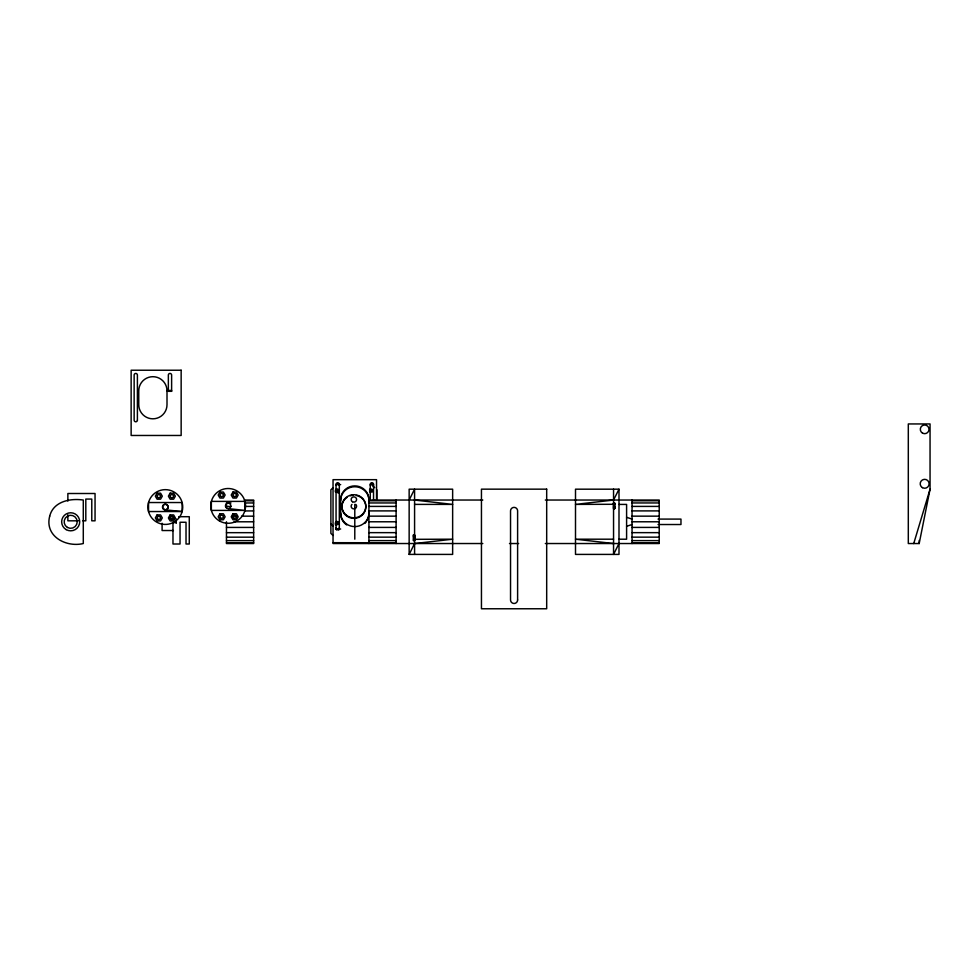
<?xml version="1.0" encoding="UTF-8"?>
<svg xmlns="http://www.w3.org/2000/svg" width="979" height="979" viewBox="0 0 979 979"><rect width="100%" height="100%" fill="white"/><g stroke="black" fill="none" stroke-linecap="round" stroke-linejoin="round"><path stroke-width="1.47" d="M182.143 511.54L182.143 502.533L148.539 502.533L148.539 511.54L182.143 511.54A17.402 17.402 0 0 0 160.837 490.234A17.402 17.402 0 0 0 153.03 519.335A17.402 17.402 0 0 0 182.143 511.54L165.341 509.863M244.97 510.402L244.97 501.395L211.354 501.395L211.354 510.402L244.97 510.402L228.168 508.615M919.183 543.541L930.05 489.182L930.05 423.944L908.304 423.944L908.304 543.541L919.183 543.541L919.183 540.481M913.737 543.541L930.05 489.182M409.149 500.049L414.582 489.182L414.582 554.408M409.149 554.408L409.149 489.182L452.641 489.182L452.641 554.408L409.149 554.408L414.582 543.541L452.641 539.196L413.493 539.319L414.582 539.38M618.997 489.182L618.997 554.408L575.505 554.408L575.505 489.182L618.997 489.182L613.552 500.049L575.505 504.393L614.641 504.283M618.997 543.541L613.552 554.408L613.552 489.182M333.031 487.713L330.878 489.794L330.878 533.396L333.031 535.476M626.597 526.31L632.042 524.524M168.351 390.45L171.619 390.45M336.262 484.605L340.655 484.605M244.407 500.049L253.647 500.049L253.647 543.541L226.467 543.541L226.467 521.795M368.924 500.036L482.806 500.036M545.327 500.036L659.222 500.036L659.222 543.529L545.327 543.529M244.579 500.795L253.647 500.795M368.924 500.771L396.103 500.771M632.042 500.771L659.222 500.771M230.995 502.961L226.467 502.961L226.467 507.55M244.579 502.961L253.647 502.961M368.924 502.949L396.103 502.949M613.552 502.949L614.641 502.888M632.042 502.949L659.222 502.949M613.552 503.206L614.641 503.169M613.552 503.402L614.641 503.426M613.552 503.647L614.641 503.573L613.552 503.659M613.552 503.94L614.641 503.904M613.552 504.063L614.641 504.087M414.582 504.393L452.641 504.393L414.582 500.049M618.997 504.418L626.597 504.418L626.597 539.209L618.997 539.209M613.552 504.528L614.641 504.503M613.552 504.736L614.641 504.736M613.552 505.054L614.641 504.919M613.552 505.176L614.641 505.213M613.552 505.47L614.641 505.36M613.552 505.494L614.641 505.984M613.552 506.278L614.641 506.302M226.467 506.424L230.995 506.424M244.579 506.424L253.647 506.424M368.924 506.4L396.103 506.4M613.552 506.498L614.641 506.449M632.042 506.4L659.222 506.4M613.552 506.694L614.641 506.645M613.552 506.767L614.641 506.73M613.552 506.951L614.641 506.987M613.552 507.195L614.641 507.146M613.552 507.452L614.641 507.489M613.552 507.611L614.641 507.709M613.552 507.746L614.641 507.807M614.641 507.954L613.552 508.125L614.641 508.15M613.552 508.456L614.641 508.48M613.552 508.603L614.641 508.554M613.552 508.75L614.641 508.75M244.579 510.928L253.647 510.928M368.924 510.903L396.103 510.903M632.042 510.903L659.222 510.903M232.5 516.166L237.028 516.166M241.568 516.166L253.647 516.166M368.924 516.153L396.103 516.153M632.042 516.153L659.222 516.153M169.648 516.704L174.176 516.704M178.704 516.704L189.277 516.704L189.277 544.006L186.022 544.006L186.022 522.26L180.038 522.26L180.038 544.006L172.977 544.006L172.977 522.566L176.244 522.566M169.428 518.87L173.516 518.87M658.035 519.09L680.968 519.09L680.968 524.524L658.035 524.524M78.332 520.816L67.869 520.816L67.869 514.746M82.811 520.816L85.809 520.816L85.809 499.07L91.781 499.07L91.781 520.816L95.049 520.816L95.049 493.502L67.869 493.502L67.869 501.089M234.018 521.795L253.647 521.795M368.924 521.783L396.103 521.783M632.042 521.783L659.222 521.783M226.467 527.424L253.647 527.424M368.924 527.412L396.103 527.412M632.042 527.412L659.222 527.412M336.262 529.027L340.655 529.027M173.418 530.532L162.098 530.532L162.098 523.239M226.467 532.674L253.647 532.674M368.924 532.649L396.103 532.649M632.042 532.649L659.222 532.649M413.493 534.852L414.582 534.84M413.493 534.999L414.582 535.048L413.493 535.109M413.493 535.366L414.582 535.415M413.493 535.537L414.582 535.611M413.493 535.758L414.582 535.819M413.493 535.88L414.582 536.027M413.493 536.235L414.582 536.137M413.493 536.296L414.582 536.357M413.493 536.504L414.582 536.676M413.493 536.737L414.582 536.761M413.493 536.896L414.582 537.092M226.467 537.177L253.647 537.177M368.924 537.153L396.103 537.153M413.493 537.202L414.582 537.202M632.042 537.153L659.222 537.153M413.493 537.312L414.582 537.422M414.582 537.655L413.493 537.679L414.582 537.85M413.493 538.083L414.582 537.936M414.582 538.156L413.493 538.23L414.582 538.462M413.493 538.536L414.582 538.646M413.493 538.842L414.582 538.829L413.493 539.099M613.552 539.196L575.505 539.196L613.552 543.541M413.493 539.649L414.582 539.71M413.493 539.882L414.582 539.943L413.493 540.016M413.493 540.249L414.582 540.163M413.493 540.384L414.582 540.42M226.467 540.628L253.647 540.628M368.924 540.616L396.103 540.616M413.493 540.702L414.582 540.702M632.042 540.616L659.222 540.616M226.467 542.794L253.647 542.794M333.044 542.684L396.103 542.782M632.042 542.782L659.222 542.782M482.806 543.529L333.044 543.529L333.044 479.673L376.536 479.673L376.536 500.036M509.496 543.529L518.65 543.529M626.597 517.304L632.042 519.09M371.482 484.605L374.712 487.713M330.878 523.826L333.031 525.907M632.042 500.036L632.042 543.529M396.103 500.036L396.103 543.529M376.866 489.794L376.866 500.159M373.537 500.036L373.537 484.336A1.628 1.579 0 0 0 371.898 482.757A1.628 1.579 0 0 0 370.27 484.336L370.27 500.036M368.924 543.529L368.924 499.547A14.122 13.645 0 0 0 354.79 485.902A14.122 13.645 0 0 0 340.668 499.547L340.668 513.804A14.122 13.645 0 0 0 346.701 524.977M354.79 504.381L354.79 539.172M176.244 518.87L176.244 523.239M167.005 390.45L167.005 404.694A14.122 14.122 0 0 1 152.883 418.816A14.122 14.122 0 0 1 138.761 404.694L138.761 390.817A14.122 14.122 0 0 1 152.883 376.695A14.122 14.122 0 0 1 167.005 390.817M369.56 489.427A1.628 1.579 0 0 1 371.873 489.427A1.628 1.579 0 0 1 371.873 491.654A1.628 1.579 0 0 1 369.56 491.654M338.33 492.755A1.628 1.579 0 0 1 338.024 493.049M335.405 492.021A1.628 1.579 0 0 1 337.021 490.234A1.628 1.579 0 0 1 338.648 492.009M369.56 490.699A1.628 1.579 0 0 1 372.35 491.813M335.589 525.099A1.628 1.579 0 0 1 336.654 522.823A1.628 1.579 0 0 1 338.661 524.389M363.907 500.526A11.956 11.552 0 0 1 360.382 516.508A11.956 11.552 0 0 1 343.837 513.094A11.956 11.552 0 0 1 347.361 497.124M350.176 495.827A11.956 11.552 0 0 1 353.248 495.276M356.368 495.509A11.956 11.552 0 0 1 361.08 497.589M361.875 498.225A11.956 11.552 0 0 1 363.295 499.706M355.793 504.393A2.717 2.631 0 0 1 355.793 508.101A2.717 2.631 0 0 1 351.95 508.101A2.717 2.631 0 0 1 351.95 504.393M368.924 512.959A14.122 13.645 0 0 1 354.79 526.592A14.122 13.645 0 0 1 340.668 512.959M370.27 485.18A1.628 1.579 0 0 1 371.898 483.602A1.628 1.579 0 0 1 373.537 485.18M340.668 500.391A14.122 13.645 0 0 1 354.79 486.747A14.122 13.645 0 0 1 368.924 500.391M368.924 513.804A14.122 13.645 0 0 1 367.027 520.62M366.366 521.623A14.122 13.645 0 0 1 364.788 523.447M338.501 530.092A1.628 1.579 0 0 0 339.321 528.721L339.321 484.336A1.628 1.579 0 0 0 337.694 482.757A1.628 1.579 0 0 0 336.054 484.336L336.054 528.721A1.628 1.579 0 0 0 336.115 529.137M336.874 530.092A1.628 1.579 0 0 1 336.274 529.517M336.054 485.18A1.628 1.579 0 0 1 337.694 483.602A1.628 1.579 0 0 1 339.321 485.18M339.321 527.877A1.628 1.579 0 0 1 337.694 529.455A1.628 1.579 0 0 1 336.054 527.877M49.696 516.166C44.422 536.211 65.985 547.689 83.288 543.541L83.288 500.049C70.255 498.054 53.343 501.432 49.696 516.166M157.081 493.159L155.343 496.169L157.081 499.192L160.556 499.192L162.306 496.169L160.556 493.159L157.081 493.159M157.081 514.905L155.343 517.915L157.081 520.938L160.556 520.938L162.306 517.915L160.556 514.905L157.081 514.905M170.126 493.159L168.388 496.169L170.126 499.192L173.613 499.192L175.351 496.169L173.613 493.159L170.126 493.159M170.126 514.905L168.388 517.915L170.126 520.938L173.613 520.938L175.351 517.915L173.613 514.905L170.126 514.905M219.908 492.021L218.17 495.031L219.908 498.054L223.383 498.054L225.133 495.031L223.383 492.021L219.908 492.021M219.908 513.767L218.17 516.777L219.908 519.788L223.383 519.788L225.133 516.777L223.383 513.767L219.908 513.767M232.953 492.021L231.215 495.031L232.953 498.054L236.441 498.054L238.178 495.031L236.441 492.021L232.953 492.021M232.953 513.767L231.215 516.777L232.953 519.788L236.441 519.788L238.178 516.777L236.441 513.767L232.953 513.767M181.152 370.233L131.137 370.233L131.137 435.471L181.152 435.471L181.152 370.233M171.619 391.319L168.351 391.319L168.351 375.067A1.628 1.628 0 0 1 169.991 373.44A1.628 1.628 0 0 1 171.619 375.067L171.619 391.319M546.686 489.157L481.448 489.157L481.448 608.767L546.686 608.767L546.686 489.157M517.61 599.943L517.61 510.903A3.537 3.537 0 0 0 514.073 507.379A3.537 3.537 0 0 0 510.536 510.903L510.536 599.943A3.537 3.537 0 0 0 514.073 603.48A3.537 3.537 0 0 0 517.61 599.943M137.403 420.15L137.403 375.067A1.628 1.628 0 0 0 135.775 373.44A1.628 1.628 0 0 0 134.147 375.067L134.147 420.15A1.628 1.628 0 0 0 135.775 421.778A1.628 1.628 0 0 0 137.403 420.15M158.011 497.589A1.628 1.628 0 0 0 160.458 496.169A1.628 1.628 0 0 0 158.011 494.762A1.628 1.628 0 0 0 158.011 497.589M158.011 519.335A1.628 1.628 0 0 0 160.458 517.915A1.628 1.628 0 0 0 158.011 516.508A1.628 1.628 0 0 0 158.011 519.335M171.056 519.335A1.628 1.628 0 0 0 173.503 517.915A1.628 1.628 0 0 0 171.056 516.508A1.628 1.628 0 0 0 171.056 519.335M171.056 497.589A1.628 1.628 0 0 0 173.503 496.169A1.628 1.628 0 0 0 171.056 494.762A1.628 1.628 0 0 0 171.056 497.589M163.921 509.484A2.827 2.827 0 0 0 168.168 507.036A2.827 2.827 0 0 0 163.921 504.589A2.827 2.827 0 0 0 163.921 509.484M163.982 509.386A2.717 2.717 0 0 0 168.058 507.036A2.717 2.717 0 0 0 163.982 504.674A2.717 2.717 0 0 0 163.982 509.386M922.426 487.652A4.454 4.454 0 0 0 929.12 483.785A4.454 4.454 0 0 0 922.426 479.93A4.454 4.454 0 0 0 922.426 487.652M922.487 433.097A4.344 4.344 0 0 0 929.01 429.328A4.344 4.344 0 0 0 922.487 425.559A4.344 4.344 0 0 0 922.487 433.097M336.042 491.801A1.628 1.579 0 0 0 338.648 490.736A1.628 1.579 0 0 0 336.397 489.084A1.628 1.579 0 0 0 336.042 491.801M336.164 524.426A1.628 1.579 0 0 0 338.661 523.129A1.628 1.579 0 0 0 336.25 521.697A1.628 1.579 0 0 0 336.164 524.426M345.868 514.832A11.956 11.552 0 0 0 365.571 508.652A11.956 11.552 0 0 0 350.176 495.264A11.956 11.552 0 0 0 345.868 514.832M352.513 501.774A2.717 2.631 0 0 0 356.589 499.498A2.717 2.631 0 0 0 352.513 497.222A2.717 2.631 0 0 0 352.513 501.774M66.18 529.615A9.019 9.019 0 0 0 79.715 521.795A9.019 9.019 0 0 0 66.18 513.975A9.019 9.019 0 0 0 66.18 529.615M67.429 527.448A6.523 6.523 0 0 0 77.219 521.795A6.523 6.523 0 0 0 67.429 516.141A6.523 6.523 0 0 0 67.429 527.448M219.467 520.963A17.402 17.402 0 0 0 245.558 505.898A17.402 17.402 0 0 0 219.467 490.834A17.402 17.402 0 0 0 219.467 520.963M220.838 496.451A1.628 1.628 0 0 0 223.273 495.031A1.628 1.628 0 0 0 220.838 493.624A1.628 1.628 0 0 0 220.838 496.451M220.838 518.197A1.628 1.628 0 0 0 223.273 516.777A1.628 1.628 0 0 0 220.838 515.37A1.628 1.628 0 0 0 220.838 518.197M233.883 518.197A1.628 1.628 0 0 0 236.331 516.777A1.628 1.628 0 0 0 233.883 515.37A1.628 1.628 0 0 0 233.883 518.197M233.883 496.451A1.628 1.628 0 0 0 236.331 495.031A1.628 1.628 0 0 0 233.883 493.624A1.628 1.628 0 0 0 233.883 496.451M226.81 508.248A2.717 2.717 0 0 0 230.885 505.898A2.717 2.717 0 0 0 226.81 503.536A2.717 2.717 0 0 0 226.81 508.248"/></g></svg>
